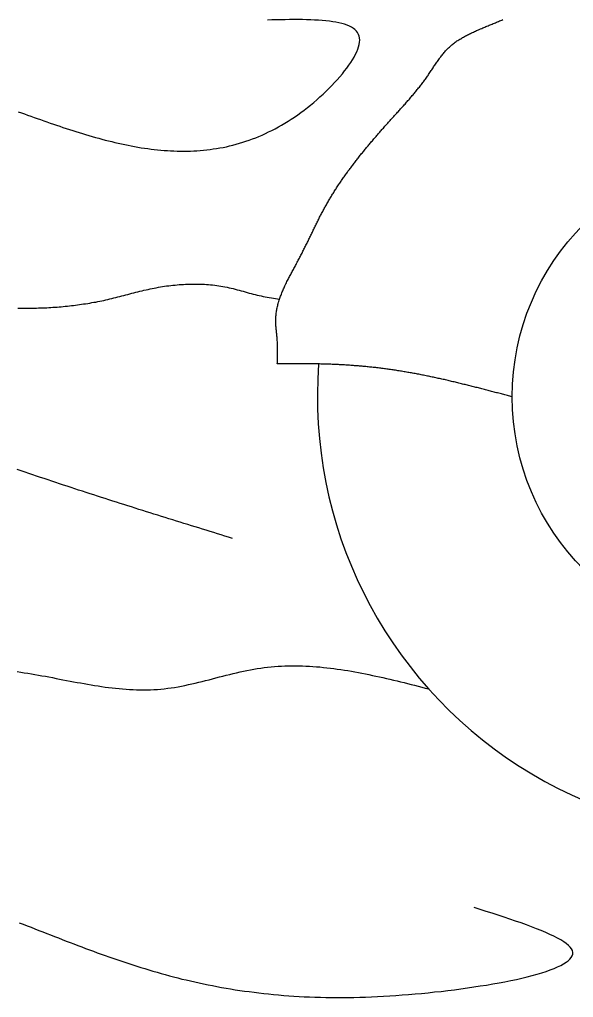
# Model space of a CAD drawing. Extents: x 443 to 1217, y -1921 to -677.
# Drawn here: x 658.76 to 664.3, y -888.01 to -878.24 of the extents above; entities that cross this region are included whole.
import ezdxf

# ---------------------------------------------------------------- set-up
doc = ezdxf.new("R2010")
doc.units = 0
doc.header["$MEASUREMENT"] = 0
for name, color, linetype in [('1', 7, 'CONTINUOUS'), ('3', 8, 'CONTINUOUS'), ('5', 7, 'CONTINUOUS')]:
    doc.layers.add(name, color=color, linetype=linetype)

msp = doc.modelspace()

# ---------------------------------------------------------------- linework, layer by layer
at = {"layer": '1', "color": 7}
for p, q in [((661.2806, -878.2394), (661.2359, -878.2405)), ((661.3252, -878.2383), (661.2806, -878.2394)), ((661.3699, -878.2372), (661.3252, -878.2383)), ((661.4146, -878.2372), (661.3699, -878.2372)), ((661.4582, -878.2361), (661.4146, -878.2372)), ((661.5018, -878.2361), (661.4582, -878.2361)), ((661.5443, -878.2361), (661.5018, -878.2361)), ((661.5868, -878.2361), (661.5443, -878.2361)), ((661.6282, -878.2372), (661.5868, -878.2361)), ((661.6696, -878.2383), (661.6282, -878.2372)), ((661.7089, -878.2405), (661.6696, -878.2383)), ((661.747, -878.2426), (661.7089, -878.2405)), ((661.7851, -878.2448), (661.747, -878.2426)), ((661.8211, -878.2481), (661.7851, -878.2448)), ((661.856, -878.2525), (661.8211, -878.2481)), ((661.8898, -878.2568), (661.856, -878.2525)), ((661.9214, -878.2623), (661.8898, -878.2568)), ((661.9519, -878.2677), (661.9214, -878.2623)), ((661.9813, -878.2753), (661.9519, -878.2677)), ((662.0075, -878.283), (661.9813, -878.2753)), ((662.0325, -878.2917), (662.0075, -878.283)), ((662.0565, -878.3015), (662.0325, -878.2917)), ((662.0772, -878.3124), (662.0565, -878.3015)), ((662.0957, -878.3244), (662.0772, -878.3124)), ((662.1121, -878.3364), (662.0957, -878.3244)), ((662.1263, -878.3505), (662.1121, -878.3364)), ((662.1382, -878.3658), (662.1263, -878.3505)), ((662.147, -878.3832), (662.1382, -878.3658)), ((662.1535, -878.4007), (662.147, -878.3832)), ((662.1481, -878.5075), (662.1546, -878.4835)), ((662.1579, -878.4192), (662.1535, -878.4007)), ((662.1546, -878.4835), (662.1579, -878.4617)), ((662.159, -878.4399), (662.1579, -878.4192)), ((662.1579, -878.4617), (662.159, -878.4399)), ((662.1045, -878.6099), (662.1186, -878.5827)), ((662.1186, -878.5827), (662.1306, -878.5565)), ((662.1306, -878.5565), (662.1404, -878.5314)), ((662.1404, -878.5314), (662.1481, -878.5075)), ((662.0522, -878.6927), (662.0707, -878.6644)), ((662.0707, -878.6644), (662.0881, -878.6372)), ((662.0881, -878.6372), (662.1045, -878.6099)), ((661.9606, -878.8083), (661.9857, -878.7788)), ((661.9857, -878.7788), (662.0086, -878.7494)), ((662.0086, -878.7494), (662.0314, -878.7211)), ((662.0314, -878.7211), (662.0522, -878.6927)), ((661.8811, -878.8954), (661.9083, -878.866)), ((661.9083, -878.866), (661.9355, -878.8377)), ((661.9355, -878.8377), (661.9606, -878.8083)), ((661.7623, -879.0088), (661.7928, -878.9815)), ((661.7928, -878.9815), (661.8222, -878.9532)), ((661.8222, -878.9532), (661.8516, -878.9249)), ((661.8516, -878.9249), (661.8811, -878.8954)), ((661.6674, -879.0894), (661.6991, -879.0633)), ((661.6991, -879.0633), (661.7307, -879.0371)), ((661.7307, -879.0371), (661.7623, -879.0088)), ((658.7445, -879.1559), (658.7761, -879.1668)), ((658.7761, -879.1668), (658.8077, -879.1788)), ((658.8077, -879.1788), (658.8393, -879.1897)), ((661.5399, -879.1875), (661.5715, -879.1635)), ((661.5715, -879.1635), (661.6042, -879.1396)), ((661.6042, -879.1396), (661.6358, -879.1156)), ((661.6358, -879.1156), (661.6674, -879.0894)), ((658.8393, -879.1897), (658.872, -879.2006)), ((658.872, -879.2006), (658.9036, -879.2126)), ((658.9036, -879.2126), (658.9353, -879.2235)), ((658.9353, -879.2235), (658.9679, -879.2355)), ((658.9679, -879.2355), (658.9996, -879.2464)), ((658.9996, -879.2464), (659.0322, -879.2573)), ((659.0322, -879.2573), (659.0639, -879.2693)), ((659.0639, -879.2693), (659.0965, -879.2802)), ((661.3786, -879.29), (661.4113, -879.2714)), ((661.4113, -879.2714), (661.4429, -879.2518)), ((661.4429, -879.2518), (661.4756, -879.2311)), ((661.4756, -879.2311), (661.5072, -879.2093)), ((661.5072, -879.2093), (661.5399, -879.1875)), ((659.0965, -879.2802), (659.1282, -879.2911)), ((659.1282, -879.2911), (659.1608, -879.302)), ((659.1608, -879.302), (659.1925, -879.3129)), ((659.1925, -879.3129), (659.2251, -879.3237)), ((659.2251, -879.3237), (659.2578, -879.3336)), ((659.2578, -879.3336), (659.2894, -879.3445)), ((659.2894, -879.3445), (659.3221, -879.3543)), ((659.3221, -879.3543), (659.3548, -879.3652)), ((659.3548, -879.3652), (659.3875, -879.375)), ((661.1847, -879.3891), (661.2173, -879.3739)), ((661.2173, -879.3739), (661.249, -879.3586)), ((661.249, -879.3586), (661.2816, -879.3434)), ((661.2816, -879.3434), (661.3143, -879.3259)), ((661.3143, -879.3259), (661.3459, -879.3085)), ((661.3459, -879.3085), (661.3786, -879.29)), ((659.3875, -879.375), (659.4191, -879.3848)), ((659.4191, -879.3848), (659.4518, -879.3935)), ((659.4518, -879.3935), (659.4845, -879.4033)), ((659.4845, -879.4033), (659.5172, -879.4131)), ((659.5172, -879.4131), (659.5499, -879.4218)), ((659.5499, -879.4218), (659.5826, -879.4306)), ((659.5826, -879.4306), (659.6153, -879.4393)), ((659.6153, -879.4393), (659.648, -879.4469)), ((659.648, -879.4469), (659.6796, -879.4556)), ((659.6796, -879.4556), (659.7123, -879.4632)), ((659.7123, -879.4632), (659.745, -879.4709)), ((659.745, -879.4709), (659.7777, -879.4785)), ((660.9242, -879.4818), (660.9569, -879.472)), ((660.9569, -879.472), (660.9896, -879.4622)), ((660.9896, -879.4622), (661.0223, -879.4513)), ((661.0223, -879.4513), (661.055, -879.4404)), ((661.055, -879.4404), (661.0866, -879.4284)), ((661.0866, -879.4284), (661.1193, -879.4164)), ((661.1193, -879.4164), (661.152, -879.4033)), ((661.152, -879.4033), (661.1847, -879.3891)), ((659.7777, -879.4785), (659.8104, -879.485)), ((659.8104, -879.485), (659.8431, -879.4916)), ((659.8431, -879.4916), (659.8758, -879.4981)), ((659.8758, -879.4981), (659.9085, -879.5047)), ((659.9085, -879.5047), (659.9423, -879.5101)), ((659.9423, -879.5101), (659.9749, -879.5156)), ((659.9749, -879.5156), (660.0076, -879.5199)), ((660.0076, -879.5199), (660.0403, -879.5254)), ((660.0403, -879.5254), (660.073, -879.5297)), ((660.073, -879.5297), (660.1057, -879.533)), ((660.1057, -879.533), (660.1384, -879.5374)), ((660.1384, -879.5374), (660.1711, -879.5406)), ((660.1711, -879.5406), (660.2038, -879.5428)), ((660.2038, -879.5428), (660.2365, -879.545)), ((660.2365, -879.545), (660.2692, -879.5472)), ((660.2692, -879.5472), (660.3019, -879.5483)), ((660.3019, -879.5483), (660.3346, -879.5493)), ((660.3346, -879.5493), (660.3684, -879.5504)), ((660.3684, -879.5504), (660.4011, -879.5504)), ((660.4011, -879.5504), (660.4338, -879.5504)), ((660.4338, -879.5504), (660.4665, -879.5493)), ((660.4665, -879.5493), (660.4992, -879.5483)), ((660.4992, -879.5483), (660.5318, -879.5461)), ((660.5318, -879.5461), (660.5645, -879.5439)), ((660.5645, -879.5439), (660.5972, -879.5406)), ((660.5972, -879.5406), (660.6299, -879.5374)), ((660.6299, -879.5374), (660.6626, -879.5341)), ((660.6626, -879.5341), (660.6953, -879.5286)), ((660.6953, -879.5286), (660.728, -879.5243)), ((660.728, -879.5243), (660.7607, -879.5188)), ((660.7607, -879.5188), (660.7934, -879.5123)), ((660.7934, -879.5123), (660.8261, -879.5057)), ((660.8261, -879.5057), (660.8588, -879.4981)), ((660.8588, -879.4981), (660.8915, -879.4905)), ((660.8915, -879.4905), (660.9242, -879.4818)), ((660.0022, -880.94), (660.0229, -880.9356)), ((660.0229, -880.9356), (660.0436, -880.9312)), ((660.0436, -880.9312), (660.0643, -880.9269)), ((660.0643, -880.9269), (660.0839, -880.9225)), ((660.0839, -880.9225), (660.1046, -880.9182)), ((660.1046, -880.9182), (660.1253, -880.9149)), ((660.1253, -880.9149), (660.146, -880.9105)), ((660.146, -880.9105), (660.1668, -880.9073)), ((660.1668, -880.9073), (660.1875, -880.904)), ((660.1875, -880.904), (660.2082, -880.9007)), ((660.2082, -880.9007), (660.2289, -880.8975)), ((660.2289, -880.8975), (660.2496, -880.8953)), ((660.2496, -880.8953), (660.2703, -880.8931)), ((660.2703, -880.8931), (660.2921, -880.8898)), ((660.2921, -880.8898), (660.3128, -880.8887)), ((660.3128, -880.8887), (660.3335, -880.8866)), ((660.3335, -880.8866), (660.3542, -880.8844)), ((660.3542, -880.8844), (660.3749, -880.8833)), ((660.3749, -880.8833), (660.3967, -880.8822)), ((660.3967, -880.8822), (660.4174, -880.8811)), ((660.4174, -880.8811), (660.4381, -880.88)), ((660.4381, -880.88), (660.4588, -880.8789)), ((660.4588, -880.8789), (660.4806, -880.8789)), ((660.4806, -880.8789), (660.5013, -880.8789)), ((660.5013, -880.8789), (660.522, -880.8789)), ((660.522, -880.8789), (660.5427, -880.8789)), ((660.5427, -880.8789), (660.5635, -880.88)), ((660.5635, -880.88), (660.5852, -880.88)), ((660.5852, -880.88), (660.606, -880.8811)), ((660.606, -880.8811), (660.6267, -880.8833)), ((660.6267, -880.8833), (660.6474, -880.8844)), ((660.6474, -880.8844), (660.6681, -880.8866)), ((660.6681, -880.8866), (660.6888, -880.8876)), ((660.6888, -880.8876), (660.7095, -880.8909)), ((660.7095, -880.8909), (660.7302, -880.8931)), ((660.7302, -880.8931), (660.7509, -880.8964)), ((660.7509, -880.8964), (660.7716, -880.8996)), ((660.7716, -880.8996), (660.7912, -880.9029)), ((660.7912, -880.9029), (660.8119, -880.9062)), ((660.8119, -880.9062), (660.8326, -880.9105)), ((660.8326, -880.9105), (660.8533, -880.9149)), ((660.8533, -880.9149), (660.873, -880.9193)), ((660.873, -880.9193), (660.8937, -880.9236)), ((660.8937, -880.9236), (660.9133, -880.9291)), ((660.9133, -880.9291), (660.934, -880.9345)), ((660.934, -880.9345), (660.9536, -880.94)), ((659.6208, -881.037), (659.6415, -881.0326)), ((659.6415, -881.0326), (659.6611, -881.0271)), ((659.6611, -881.0271), (659.6818, -881.0228)), ((659.6818, -881.0228), (659.7014, -881.0173)), ((659.7014, -881.0173), (659.721, -881.013)), ((659.721, -881.013), (659.7417, -881.0075)), ((659.7417, -881.0075), (659.7613, -881.0021)), ((659.7613, -881.0021), (659.781, -880.9977)), ((659.781, -880.9977), (659.8017, -880.9923)), ((659.8017, -880.9923), (659.8213, -880.9868)), ((659.8213, -880.9868), (659.8409, -880.9814)), ((659.8409, -880.9814), (659.8616, -880.9759)), ((659.8616, -880.9759), (659.8812, -880.9705)), ((659.8812, -880.9705), (659.9019, -880.965)), ((659.9019, -880.965), (659.9215, -880.9607)), ((659.9215, -880.9607), (659.9423, -880.9552)), ((659.9423, -880.9552), (659.9619, -880.9498)), ((659.9619, -880.9498), (659.9826, -880.9454)), ((659.9826, -880.9454), (660.0022, -880.94)), ((660.9536, -880.94), (660.9732, -880.9454)), ((660.9732, -880.9454), (660.9939, -880.9509)), ((660.9939, -880.9509), (661.0136, -880.9563)), ((661.0136, -880.9563), (661.0332, -880.9628)), ((661.0332, -880.9628), (661.0539, -880.9683)), ((661.0539, -880.9683), (661.0735, -880.9737)), ((661.0735, -880.9737), (661.0931, -880.9792)), ((661.0931, -880.9792), (661.1138, -880.9836)), ((661.1138, -880.9836), (661.1334, -880.989)), ((661.1334, -880.989), (661.1541, -880.9934)), ((661.1541, -880.9934), (661.1738, -880.9977)), ((661.1738, -880.9977), (661.1945, -881.0021)), ((661.1945, -881.0021), (661.2152, -881.0053)), ((661.2152, -881.0053), (661.2348, -881.0086)), ((661.2348, -881.0086), (661.2555, -881.0119)), ((661.2555, -881.0119), (661.2762, -881.0152)), ((661.2762, -881.0152), (661.2969, -881.0184)), ((661.2969, -881.0184), (661.3176, -881.0217)), ((661.3176, -881.0217), (661.3383, -881.025)), ((661.3383, -881.025), (661.3579, -881.0282)), ((658.7413, -881.1198), (658.762, -881.1198)), ((658.762, -881.1198), (658.7827, -881.1198)), ((658.7827, -881.1198), (658.8034, -881.1198)), ((658.8034, -881.1198), (658.8241, -881.1198)), ((658.8241, -881.1198), (658.8448, -881.1198)), ((658.8448, -881.1198), (658.8655, -881.1198)), ((658.8655, -881.1198), (658.8862, -881.1187)), ((658.8862, -881.1187), (658.9069, -881.1187)), ((658.9069, -881.1187), (658.9276, -881.1187)), ((658.9276, -881.1187), (658.9483, -881.1176)), ((658.9483, -881.1176), (658.969, -881.1165)), ((658.969, -881.1165), (658.9897, -881.1165)), ((658.9897, -881.1165), (659.0105, -881.1154)), ((659.0105, -881.1154), (659.0312, -881.1143)), ((659.0312, -881.1143), (659.0508, -881.1132)), ((659.0508, -881.1132), (659.0715, -881.1122)), ((659.0715, -881.1122), (659.0922, -881.11)), ((659.0922, -881.11), (659.1129, -881.1089)), ((659.1129, -881.1089), (659.1336, -881.1078)), ((659.1336, -881.1078), (659.1543, -881.1056)), ((659.1543, -881.1056), (659.175, -881.1045)), ((659.175, -881.1045), (659.1946, -881.1023)), ((659.1946, -881.1023), (659.2153, -881.1002)), ((659.2153, -881.1002), (659.236, -881.098)), ((659.236, -881.098), (659.2568, -881.0958)), ((659.2568, -881.0958), (659.2764, -881.0936)), ((659.2764, -881.0936), (659.2971, -881.0914)), ((659.2971, -881.0914), (659.3178, -881.0893)), ((659.3178, -881.0893), (659.3374, -881.086)), ((659.3374, -881.086), (659.3581, -881.0838)), ((659.3581, -881.0838), (659.3788, -881.0805)), ((659.3788, -881.0805), (659.3984, -881.0773)), ((659.3984, -881.0773), (659.4191, -881.0751)), ((659.4191, -881.0751), (659.4398, -881.0718)), ((659.4398, -881.0718), (659.4595, -881.0686)), ((659.4595, -881.0686), (659.4802, -881.0642)), ((659.4802, -881.0642), (659.4998, -881.0609)), ((659.4998, -881.0609), (659.5205, -881.0577)), ((659.5205, -881.0577), (659.5401, -881.0533)), ((659.5401, -881.0533), (659.5608, -881.0489)), ((659.5608, -881.0489), (659.5804, -881.0457)), ((659.5804, -881.0457), (659.6011, -881.0413)), ((659.6011, -881.0413), (659.6208, -881.037)), ((658.775, -882.7447), (658.7358, -882.7305)), ((658.8132, -882.7578), (658.775, -882.7447)), ((658.8524, -882.7709), (658.8132, -882.7578)), ((658.8906, -882.7839), (658.8524, -882.7709)), ((658.9287, -882.797), (658.8906, -882.7839)), ((658.9669, -882.8101), (658.9287, -882.797)), ((659.005, -882.8221), (658.9669, -882.8101)), ((659.0442, -882.8352), (659.005, -882.8221)), ((659.0824, -882.8482), (659.0442, -882.8352)), ((659.1205, -882.8613), (659.0824, -882.8482)), ((659.1587, -882.8733), (659.1205, -882.8613)), ((659.1968, -882.8864), (659.1587, -882.8733)), ((659.235, -882.8984), (659.1968, -882.8864)), ((659.2731, -882.9115), (659.235, -882.8984)), ((659.3112, -882.9234), (659.2731, -882.9115)), ((659.3483, -882.9365), (659.3112, -882.9234)), ((659.3864, -882.9485), (659.3483, -882.9365)), ((659.4246, -882.9605), (659.3864, -882.9485)), ((659.4627, -882.9736), (659.4246, -882.9605)), ((659.4998, -882.9856), (659.4627, -882.9736)), ((659.5379, -882.9975), (659.4998, -882.9856)), ((659.5761, -883.0095), (659.5379, -882.9975)), ((659.6142, -883.0226), (659.5761, -883.0095)), ((659.6513, -883.0346), (659.6142, -883.0226)), ((659.6894, -883.0466), (659.6513, -883.0346)), ((659.7265, -883.0586), (659.6894, -883.0466)), ((659.7646, -883.0706), (659.7265, -883.0586)), ((659.8017, -883.0826), (659.7646, -883.0706)), ((659.8398, -883.0945), (659.8017, -883.0826)), ((659.8769, -883.1054), (659.8398, -883.0945)), ((659.915, -883.1174), (659.8769, -883.1054)), ((659.9521, -883.1294), (659.915, -883.1174)), ((659.9902, -883.1414), (659.9521, -883.1294)), ((660.0273, -883.1534), (659.9902, -883.1414)), ((660.0654, -883.1654), (660.0273, -883.1534)), ((660.1025, -883.1763), (660.0654, -883.1654)), ((660.1395, -883.1883), (660.1025, -883.1763)), ((660.1777, -883.2003), (660.1395, -883.1883)), ((660.2147, -883.2112), (660.1777, -883.2003)), ((660.2518, -883.2231), (660.2147, -883.2112)), ((660.2899, -883.2351), (660.2518, -883.2231)), ((660.327, -883.246), (660.2899, -883.2351)), ((660.364, -883.258), (660.327, -883.246)), ((660.4011, -883.27), (660.364, -883.258)), ((660.4392, -883.2809), (660.4011, -883.27)), ((660.4763, -883.2929), (660.4392, -883.2809)), ((660.5133, -883.3038), (660.4763, -883.2929)), ((660.5504, -883.3158), (660.5133, -883.3038)), ((660.5885, -883.3267), (660.5504, -883.3158)), ((660.6256, -883.3387), (660.5885, -883.3267)), ((660.6626, -883.3507), (660.6256, -883.3387)), ((660.6997, -883.3616), (660.6626, -883.3507)), ((660.7367, -883.3735), (660.6997, -883.3616)), ((660.7749, -883.3844), (660.7367, -883.3735)), ((660.8119, -883.3964), (660.7749, -883.3844)), ((660.849, -883.4073), (660.8119, -883.3964)), ((660.886, -883.4193), (660.849, -883.4073)), ((660.9634, -884.7543), (660.9972, -884.7467)), ((660.9972, -884.7467), (661.0321, -884.7391)), ((661.0321, -884.7391), (661.0659, -884.7326)), ((661.0659, -884.7326), (661.1007, -884.726)), ((661.1007, -884.726), (661.1356, -884.7206)), ((661.1356, -884.7206), (661.1705, -884.7151)), ((661.1705, -884.7151), (661.2043, -884.7108)), ((661.2043, -884.7108), (661.2391, -884.7064)), ((661.2391, -884.7064), (661.274, -884.7031)), ((661.274, -884.7031), (661.3089, -884.6999)), ((661.3089, -884.6999), (661.3427, -884.6977)), ((661.3427, -884.6977), (661.3776, -884.6955)), ((661.3776, -884.6955), (661.4124, -884.6933)), ((661.4124, -884.6933), (661.4473, -884.6933)), ((661.4473, -884.6933), (661.4822, -884.6922)), ((661.4822, -884.6922), (661.517, -884.6922)), ((661.517, -884.6922), (661.5519, -884.6933)), ((661.5519, -884.6933), (661.5868, -884.6933)), ((661.5868, -884.6933), (661.6217, -884.6955)), ((661.6217, -884.6955), (661.6565, -884.6966)), ((661.6565, -884.6966), (661.6914, -884.6988)), ((661.6914, -884.6988), (661.7263, -884.702)), ((661.7263, -884.702), (661.7612, -884.7042)), ((661.7612, -884.7042), (661.796, -884.7086)), ((661.796, -884.7086), (661.8309, -884.7118)), ((661.8309, -884.7118), (661.8658, -884.7162)), ((661.8658, -884.7162), (661.9007, -884.7206)), ((661.9007, -884.7206), (661.9355, -884.7249)), ((661.9355, -884.7249), (661.9704, -884.7304)), ((661.9704, -884.7304), (662.0064, -884.7358)), ((662.0064, -884.7358), (662.0413, -884.7413)), ((662.0413, -884.7413), (662.0761, -884.7467)), ((662.0761, -884.7467), (662.111, -884.7533)), ((658.7358, -884.7511), (658.7707, -884.7565)), ((658.7707, -884.7565), (658.8056, -884.762)), ((658.8056, -884.762), (658.8415, -884.7674)), ((658.8415, -884.7674), (658.8764, -884.7729)), ((658.8764, -884.7729), (658.9113, -884.7794)), ((658.9113, -884.7794), (658.9462, -884.7849)), ((658.9462, -884.7849), (658.9821, -884.7914)), ((658.9821, -884.7914), (659.017, -884.7979)), ((659.017, -884.7979), (659.0519, -884.8045)), ((659.0519, -884.8045), (659.0878, -884.811)), ((659.0878, -884.811), (659.1227, -884.8186)), ((659.1227, -884.8186), (659.1576, -884.8252)), ((659.1576, -884.8252), (659.1925, -884.8317)), ((659.1925, -884.8317), (659.2284, -884.8383)), ((659.2284, -884.8383), (659.2633, -884.8448)), ((659.2633, -884.8448), (659.2982, -884.8513)), ((660.5842, -884.8492), (660.619, -884.8404)), ((660.619, -884.8404), (660.6528, -884.8317)), ((660.6528, -884.8317), (660.6877, -884.823)), ((660.6877, -884.823), (660.7215, -884.8132)), ((660.7215, -884.8132), (660.7564, -884.8045)), ((660.7564, -884.8045), (660.7912, -884.7958)), ((660.7912, -884.7958), (660.825, -884.787)), ((660.825, -884.787), (660.8599, -884.7783)), ((660.8599, -884.7783), (660.8937, -884.7707)), ((660.8937, -884.7707), (660.9285, -884.762)), ((660.9285, -884.762), (660.9634, -884.7543)), ((662.111, -884.7533), (662.1459, -884.7598)), ((662.1459, -884.7598), (662.1808, -884.7663)), ((662.1808, -884.7663), (662.2167, -884.7729)), ((662.2167, -884.7729), (662.2516, -884.7805)), ((662.2516, -884.7805), (662.2865, -884.7881)), ((662.2865, -884.7881), (662.3213, -884.7958)), ((662.3213, -884.7958), (662.3562, -884.8034)), ((662.3562, -884.8034), (662.3922, -884.811)), ((662.3922, -884.811), (662.4271, -884.8186)), ((662.4271, -884.8186), (662.4619, -884.8274)), ((662.4619, -884.8274), (662.4968, -884.8361)), ((662.4968, -884.8361), (662.5328, -884.8437)), ((662.5328, -884.8437), (662.5676, -884.8524)), ((659.2982, -884.8513), (659.333, -884.8579)), ((659.333, -884.8579), (659.3679, -884.8644)), ((659.3679, -884.8644), (659.4039, -884.871)), ((659.4039, -884.871), (659.4388, -884.8775)), ((659.4388, -884.8775), (659.4736, -884.8829)), ((659.4736, -884.8829), (659.5085, -884.8884)), ((659.5085, -884.8884), (659.5434, -884.8938)), ((659.5434, -884.8938), (659.5783, -884.8993)), ((659.5783, -884.8993), (659.6131, -884.9047)), ((659.6131, -884.9047), (659.6491, -884.9091)), ((659.6491, -884.9091), (659.684, -884.9135)), ((659.684, -884.9135), (659.7188, -884.9178)), ((659.7188, -884.9178), (659.7537, -884.9211)), ((659.7537, -884.9211), (659.7886, -884.9244)), ((659.7886, -884.9244), (659.8235, -884.9265)), ((659.8235, -884.9265), (659.8583, -884.9287)), ((659.8583, -884.9287), (659.8932, -884.9309)), ((659.8932, -884.9309), (659.9281, -884.932)), ((659.9281, -884.932), (659.9619, -884.9331)), ((659.9619, -884.9331), (659.9967, -884.9331)), ((659.9967, -884.9331), (660.0316, -884.9331)), ((660.0316, -884.9331), (660.0665, -884.932)), ((660.0665, -884.932), (660.1014, -884.9309)), ((660.1014, -884.9309), (660.1362, -884.9287)), ((660.1362, -884.9287), (660.17, -884.9254)), ((660.17, -884.9254), (660.2049, -884.9222)), ((660.2049, -884.9222), (660.2398, -884.9178)), ((660.2398, -884.9178), (660.2746, -884.9135)), ((660.2746, -884.9135), (660.3084, -884.908)), ((660.3084, -884.908), (660.3433, -884.9015)), ((660.3433, -884.9015), (660.3782, -884.8949)), ((660.3782, -884.8949), (660.412, -884.8884)), ((660.412, -884.8884), (660.4468, -884.8808)), ((660.4468, -884.8808), (660.4806, -884.8731)), ((660.4806, -884.8731), (660.5155, -884.8655)), ((660.5155, -884.8655), (660.5504, -884.8568)), ((660.5504, -884.8568), (660.5842, -884.8492)), ((662.5676, -884.8524), (662.6025, -884.8612)), ((662.6025, -884.8612), (662.6385, -884.8699)), ((662.6385, -884.8699), (662.6734, -884.8786)), ((662.6734, -884.8786), (662.7082, -884.8873)), ((662.7082, -884.8873), (662.7431, -884.8971)), ((662.7431, -884.8971), (662.7791, -884.9058)), ((662.7791, -884.9058), (662.8139, -884.9146)), ((662.8139, -884.9146), (662.8488, -884.9233)), ((663.3643, -887.1269), (663.3033, -887.1073)), ((663.4253, -887.1465), (663.3643, -887.1269)), ((663.4853, -887.165), (663.4253, -887.1465)), ((663.5452, -887.1847), (663.4853, -887.165)), ((663.6041, -887.2043), (663.5452, -887.1847)), ((658.7543, -887.2599), (658.7947, -887.2751)), ((658.7947, -887.2751), (658.8339, -887.2904)), ((663.6618, -887.2239), (663.6041, -887.2043)), ((663.7185, -887.2435), (663.6618, -887.2239)), ((663.773, -887.262), (663.7185, -887.2435)), ((663.8264, -887.2817), (663.773, -887.262)), ((663.8787, -887.3002), (663.8264, -887.2817)), ((658.8339, -887.2904), (658.8731, -887.3056)), ((658.8731, -887.3056), (658.9124, -887.3209)), ((658.9124, -887.3209), (658.9516, -887.3361)), ((658.9516, -887.3361), (658.9908, -887.3514)), ((658.9908, -887.3514), (659.0301, -887.3667)), ((659.0301, -887.3667), (659.0693, -887.3819)), ((659.0693, -887.3819), (659.1074, -887.3972)), ((663.9277, -887.3198), (663.8787, -887.3002)), ((663.9746, -887.3383), (663.9277, -887.3198)), ((664.0204, -887.3579), (663.9746, -887.3383)), ((664.0618, -887.3765), (664.0204, -887.3579)), ((664.101, -887.395), (664.0618, -887.3765)), ((659.1074, -887.3972), (659.1467, -887.4124)), ((659.1467, -887.4124), (659.1859, -887.4277)), ((659.1859, -887.4277), (659.2241, -887.4429)), ((659.2241, -887.4429), (659.2633, -887.4571)), ((659.2633, -887.4571), (659.3014, -887.4724)), ((659.3014, -887.4724), (659.3407, -887.4865)), ((664.137, -887.4135), (664.101, -887.395)), ((664.1697, -887.432), (664.137, -887.4135)), ((664.1991, -887.4506), (664.1697, -887.432)), ((664.2253, -887.468), (664.1991, -887.4506)), ((664.2471, -887.4865), (664.2253, -887.468)), ((659.3407, -887.4865), (659.3799, -887.5018)), ((659.3799, -887.5018), (659.418, -887.516)), ((659.418, -887.516), (659.4573, -887.5301)), ((659.4573, -887.5301), (659.4965, -887.5454)), ((659.4965, -887.5454), (659.5347, -887.5596)), ((659.5347, -887.5596), (659.5739, -887.5737)), ((659.5739, -887.5737), (659.6131, -887.5868)), ((664.2645, -887.504), (664.2471, -887.4865)), ((664.2776, -887.5214), (664.2645, -887.504)), ((664.2863, -887.5389), (664.2776, -887.5214)), ((664.2841, -887.5901), (664.2896, -887.5737)), ((664.2907, -887.5563), (664.2863, -887.5389)), ((664.2896, -887.5737), (664.2907, -887.5563)), ((659.6131, -887.5868), (659.6524, -887.601)), ((659.6524, -887.601), (659.6916, -887.6151)), ((659.6916, -887.6151), (659.7308, -887.6282)), ((659.7308, -887.6282), (659.7711, -887.6413)), ((659.7711, -887.6413), (659.8104, -887.6555)), ((659.8104, -887.6555), (659.8496, -887.6685)), ((659.8496, -887.6685), (659.8899, -887.6816)), ((664.1697, -887.686), (664.198, -887.6707)), ((664.198, -887.6707), (664.2231, -887.6555)), ((664.2231, -887.6555), (664.2438, -887.6391)), ((664.2438, -887.6391), (664.2612, -887.6228)), ((664.2612, -887.6228), (664.2754, -887.6064)), ((664.2754, -887.6064), (664.2841, -887.5901)), ((659.8899, -887.6816), (659.9303, -887.6936)), ((659.9303, -887.6936), (659.9706, -887.7067)), ((659.9706, -887.7067), (660.0109, -887.7187)), ((660.0109, -887.7187), (660.0512, -887.7307)), ((660.0512, -887.7307), (660.0916, -887.7437)), ((660.0916, -887.7437), (660.133, -887.7546)), ((660.133, -887.7546), (660.1733, -887.7666)), ((660.1733, -887.7666), (660.2147, -887.7786)), ((663.8852, -887.7873), (663.9343, -887.7732)), ((663.9343, -887.7732), (663.9801, -887.7601)), ((663.9801, -887.7601), (664.0236, -887.7459)), ((664.0236, -887.7459), (664.0651, -887.7317)), ((664.0651, -887.7317), (664.1032, -887.7165)), ((664.1032, -887.7165), (664.1381, -887.7012)), ((664.1381, -887.7012), (664.1697, -887.686)), ((660.2147, -887.7786), (660.2561, -887.7895)), ((660.2561, -887.7895), (660.2986, -887.8004)), ((660.2986, -887.8004), (660.34, -887.8113)), ((660.34, -887.8113), (660.3825, -887.8222)), ((660.3825, -887.8222), (660.425, -887.832)), ((660.425, -887.832), (660.4686, -887.8418)), ((660.4686, -887.8418), (660.5111, -887.8516)), ((660.5111, -887.8516), (660.5547, -887.8614)), ((660.5547, -887.8614), (660.5983, -887.8712)), ((660.5983, -887.8712), (660.643, -887.88)), ((663.4286, -887.8821), (663.4918, -887.8712)), ((663.4918, -887.8712), (663.5528, -887.8603)), ((663.5528, -887.8603), (663.6117, -887.8495)), ((663.6117, -887.8495), (663.6705, -887.8375)), ((663.6705, -887.8375), (663.7272, -887.8255)), ((663.7272, -887.8255), (663.7817, -887.8124)), ((663.7817, -887.8124), (663.8351, -887.8004)), ((663.8351, -887.8004), (663.8852, -887.7873)), ((660.643, -887.88), (660.6866, -887.8887)), ((660.6866, -887.8887), (660.7324, -887.8974)), ((660.7324, -887.8974), (660.7771, -887.9061)), ((660.7771, -887.9061), (660.8228, -887.9138)), ((660.8228, -887.9138), (660.8686, -887.9214)), ((660.8686, -887.9214), (660.9144, -887.929)), ((660.9144, -887.929), (660.9612, -887.9355)), ((660.9612, -887.9355), (661.0081, -887.9432)), ((661.0081, -887.9432), (661.055, -887.9486)), ((661.055, -887.9486), (661.1029, -887.9552)), ((661.1029, -887.9552), (661.1509, -887.9606)), ((661.1509, -887.9606), (661.1999, -887.9672)), ((661.1999, -887.9672), (661.249, -887.9715)), ((661.249, -887.9715), (661.298, -887.977)), ((662.6483, -887.977), (662.7126, -887.9715)), ((662.7126, -887.9715), (662.7769, -887.9661)), ((662.7769, -887.9661), (662.8423, -887.9595)), ((662.8423, -887.9595), (662.9077, -887.9519)), ((662.9077, -887.9519), (662.9741, -887.9454)), ((662.9741, -887.9454), (663.0395, -887.9377)), ((663.0395, -887.9377), (663.106, -887.929)), ((663.106, -887.929), (663.1714, -887.9203)), ((663.1714, -887.9203), (663.2368, -887.9116)), ((663.2368, -887.9116), (663.3022, -887.9018)), ((663.3022, -887.9018), (663.3654, -887.892)), ((663.3654, -887.892), (663.4286, -887.8821)), ((661.298, -887.977), (661.3481, -887.9813)), ((661.3481, -887.9813), (661.3993, -887.9857)), ((661.3993, -887.9857), (661.4495, -887.9889)), ((661.4495, -887.9889), (661.5007, -887.9922)), ((661.5007, -887.9922), (661.553, -887.9955)), ((661.553, -887.9955), (661.6053, -887.9988)), ((661.6053, -887.9988), (661.6587, -888.0009)), ((661.6587, -888.0009), (661.7121, -888.002)), ((661.7121, -888.002), (661.7666, -888.0042)), ((661.7666, -888.0042), (661.8211, -888.0053)), ((661.8211, -888.0053), (661.8756, -888.0064)), ((661.8756, -888.0064), (661.9312, -888.0064)), ((661.9312, -888.0064), (661.9879, -888.0064)), ((661.9879, -888.0064), (662.0445, -888.0053)), ((662.0445, -888.0053), (662.1023, -888.0053)), ((662.1023, -888.0053), (662.16, -888.0031)), ((662.16, -888.0031), (662.2189, -888.002)), ((662.2189, -888.002), (662.2788, -887.9998)), ((662.2788, -887.9998), (662.3388, -887.9966)), ((662.3388, -887.9966), (662.3987, -887.9944)), ((662.3987, -887.9944), (662.4608, -887.99)), ((662.4608, -887.99), (662.5219, -887.9868)), ((662.5219, -887.9868), (662.5851, -887.9813)), ((662.5851, -887.9813), (662.6483, -887.977))]:
    msp.add_line(p, q, dxfattribs=at)
at = {"layer": '3', "color": 3}
for p, q in [((663.4319, -878.3015), (663.4428, -878.2971)), ((663.4428, -878.2971), (663.4537, -878.2928)), ((663.4537, -878.2928), (663.4635, -878.2884)), ((663.4635, -878.2884), (663.4744, -878.2851)), ((663.4744, -878.2851), (663.4853, -878.2808)), ((663.4853, -878.2808), (663.4951, -878.2764)), ((663.4951, -878.2764), (663.506, -878.2721)), ((663.506, -878.2721), (663.5169, -878.2677)), ((663.5169, -878.2677), (663.5267, -878.2623)), ((663.5267, -878.2623), (663.5376, -878.2579)), ((663.5376, -878.2579), (663.5485, -878.2535)), ((663.5485, -878.2535), (663.5583, -878.2492)), ((663.5583, -878.2492), (663.5692, -878.2448)), ((663.5692, -878.2448), (663.579, -878.2405)), ((663.579, -878.2405), (663.5899, -878.235)), ((663.2172, -878.3996), (663.227, -878.3941)), ((663.227, -878.3941), (663.2368, -878.3887)), ((663.2368, -878.3887), (663.2466, -878.3843)), ((663.2466, -878.3843), (663.2564, -878.3789)), ((663.2564, -878.3789), (663.2662, -878.3745)), ((663.2662, -878.3745), (663.276, -878.3691)), ((663.276, -878.3691), (663.2869, -878.3647)), ((663.2869, -878.3647), (663.2967, -878.3603)), ((663.2967, -878.3603), (663.3065, -878.3549)), ((663.3065, -878.3549), (663.3174, -878.3505)), ((663.3174, -878.3505), (663.3272, -878.3462)), ((663.3272, -878.3462), (663.3381, -878.3418)), ((663.3381, -878.3418), (663.348, -878.3375)), ((663.348, -878.3375), (663.3589, -878.332)), ((663.3589, -878.332), (663.3687, -878.3276)), ((663.3687, -878.3276), (663.3796, -878.3233)), ((663.3796, -878.3233), (663.3905, -878.3189)), ((663.3905, -878.3189), (663.4003, -878.3146)), ((663.4003, -878.3146), (663.4112, -878.3102)), ((663.4112, -878.3102), (663.4221, -878.3059)), ((663.4221, -878.3059), (663.4319, -878.3015)), ((663.0722, -878.4966), (663.0809, -878.4889)), ((663.0809, -878.4889), (663.0897, -878.4824)), ((663.0897, -878.4824), (663.0973, -878.4759)), ((663.0973, -878.4759), (663.106, -878.4693)), ((663.106, -878.4693), (663.1147, -878.4628)), ((663.1147, -878.4628), (663.1235, -878.4562)), ((663.1235, -878.4562), (663.1322, -878.4497)), ((663.1322, -878.4497), (663.142, -878.4443)), ((663.142, -878.4443), (663.1507, -878.4377)), ((663.1507, -878.4377), (663.1605, -878.4323)), ((663.1605, -878.4323), (663.1692, -878.4268)), ((663.1692, -878.4268), (663.179, -878.4214)), ((663.179, -878.4214), (663.1878, -878.4159)), ((663.1878, -878.4159), (663.1976, -878.4105)), ((663.1976, -878.4105), (663.2074, -878.405)), ((663.2074, -878.405), (663.2172, -878.3996)), ((662.9763, -878.599), (662.9829, -878.5903)), ((662.9829, -878.5903), (662.9894, -878.5816)), ((662.9894, -878.5816), (662.997, -878.5739)), ((662.997, -878.5739), (663.0036, -878.5652)), ((663.0036, -878.5652), (663.0112, -878.5565)), ((663.0112, -878.5565), (663.0177, -878.5489)), ((663.0177, -878.5489), (663.0254, -878.5413)), ((663.0254, -878.5413), (663.033, -878.5325)), ((663.033, -878.5325), (663.0406, -878.5249)), ((663.0406, -878.5249), (663.0483, -878.5173)), ((663.0483, -878.5173), (663.0559, -878.5107)), ((663.0559, -878.5107), (663.0646, -878.5031)), ((663.0646, -878.5031), (663.0722, -878.4966)), ((662.9109, -878.6906), (662.9175, -878.6808)), ((662.9175, -878.6808), (662.924, -878.672)), ((662.924, -878.672), (662.9306, -878.6622)), ((662.9306, -878.6622), (662.9371, -878.6535)), ((662.9371, -878.6535), (662.9425, -878.6437)), ((662.9425, -878.6437), (662.9491, -878.635)), ((662.9491, -878.635), (662.9556, -878.6263)), ((662.9556, -878.6263), (662.9622, -878.6165)), ((662.9622, -878.6165), (662.9698, -878.6077)), ((662.9698, -878.6077), (662.9763, -878.599)), ((662.8423, -878.793), (662.8488, -878.7843)), ((662.8488, -878.7843), (662.8554, -878.7745)), ((662.8554, -878.7745), (662.8608, -878.7647)), ((662.8608, -878.7647), (662.8673, -878.7559)), ((662.8673, -878.7559), (662.8739, -878.7461)), ((662.8739, -878.7461), (662.8804, -878.7374)), ((662.8804, -878.7374), (662.8859, -878.7276)), ((662.8859, -878.7276), (662.8924, -878.7178)), ((662.8924, -878.7178), (662.8989, -878.7091)), ((662.8989, -878.7091), (662.9055, -878.6993)), ((662.9055, -878.6993), (662.9109, -878.6906)), ((662.7693, -878.8922), (662.7758, -878.8835)), ((662.7758, -878.8835), (662.7834, -878.8747)), ((662.7834, -878.8747), (662.79, -878.866)), ((662.79, -878.866), (662.7965, -878.8573)), ((662.7965, -878.8573), (662.803, -878.8475)), ((662.803, -878.8475), (662.8096, -878.8388)), ((662.8096, -878.8388), (662.8161, -878.8301)), ((662.8161, -878.8301), (662.8227, -878.8202)), ((662.8227, -878.8202), (662.8292, -878.8115)), ((662.8292, -878.8115), (662.8357, -878.8028)), ((662.8357, -878.8028), (662.8423, -878.793)), ((662.693, -878.987), (662.6995, -878.9783)), ((662.6995, -878.9783), (662.7071, -878.9706)), ((662.7071, -878.9706), (662.7137, -878.9619)), ((662.7137, -878.9619), (662.7213, -878.9532)), ((662.7213, -878.9532), (662.7278, -878.9445)), ((662.7278, -878.9445), (662.7344, -878.9358)), ((662.7344, -878.9358), (662.742, -878.9271)), ((662.742, -878.9271), (662.7486, -878.9183)), ((662.7486, -878.9183), (662.7562, -878.9096)), ((662.7562, -878.9096), (662.7627, -878.9009)), ((662.7627, -878.9009), (662.7693, -878.8922)), ((662.6047, -879.0873), (662.6123, -879.0796)), ((662.6123, -879.0796), (662.62, -879.0709)), ((662.62, -879.0709), (662.6276, -879.0622)), ((662.6276, -879.0622), (662.6341, -879.0546)), ((662.6341, -879.0546), (662.6417, -879.0458)), ((662.6417, -879.0458), (662.6494, -879.0382)), ((662.6494, -879.0382), (662.6559, -879.0295)), ((662.6559, -879.0295), (662.6635, -879.0208)), ((662.6635, -879.0208), (662.6712, -879.0121)), ((662.6712, -879.0121), (662.6777, -879.0044)), ((662.6777, -879.0044), (662.6853, -878.9957)), ((662.6853, -878.9957), (662.693, -878.987)), ((662.5153, -879.1864), (662.523, -879.1777)), ((662.523, -879.1777), (662.5306, -879.1701)), ((662.5306, -879.1701), (662.5382, -879.1614)), ((662.5382, -879.1614), (662.5458, -879.1537)), ((662.5458, -879.1537), (662.5535, -879.145)), ((662.5535, -879.145), (662.56, -879.1374)), ((662.56, -879.1374), (662.5676, -879.1287)), ((662.5676, -879.1287), (662.5753, -879.121)), ((662.5753, -879.121), (662.5829, -879.1123)), ((662.5829, -879.1123), (662.5905, -879.1036)), ((662.5905, -879.1036), (662.5971, -879.096)), ((662.5971, -879.096), (662.6047, -879.0873)), ((662.4336, -879.2769), (662.4412, -879.2693)), ((662.4412, -879.2693), (662.4488, -879.2605)), ((662.4488, -879.2605), (662.4554, -879.2529)), ((662.4554, -879.2529), (662.463, -879.2442)), ((662.463, -879.2442), (662.4706, -879.2355)), ((662.4706, -879.2355), (662.4783, -879.2278)), ((662.4783, -879.2278), (662.4859, -879.2191)), ((662.4859, -879.2191), (662.4935, -879.2115)), ((662.4935, -879.2115), (662.5012, -879.2028)), ((662.5012, -879.2028), (662.5077, -879.1951)), ((662.5077, -879.1951), (662.5153, -879.1864)), ((662.3442, -879.3782), (662.3519, -879.3695)), ((662.3519, -879.3695), (662.3595, -879.3608)), ((662.3595, -879.3608), (662.3671, -879.3521)), ((662.3671, -879.3521), (662.3737, -879.3445)), ((662.3737, -879.3445), (662.3813, -879.3357)), ((662.3813, -879.3357), (662.3889, -879.327)), ((662.3889, -879.327), (662.3965, -879.3194)), ((662.3965, -879.3194), (662.4042, -879.3107)), ((662.4042, -879.3107), (662.4107, -879.302)), ((662.4107, -879.302), (662.4183, -879.2943)), ((662.4183, -879.2943), (662.426, -879.2856)), ((662.426, -879.2856), (662.4336, -879.2769)), ((662.257, -879.4796), (662.2647, -879.4709)), ((662.2647, -879.4709), (662.2712, -879.4632)), ((662.2712, -879.4632), (662.2788, -879.4545)), ((662.2788, -879.4545), (662.2865, -879.4458)), ((662.2865, -879.4458), (662.293, -879.4371)), ((662.293, -879.4371), (662.3006, -879.4284)), ((662.3006, -879.4284), (662.3083, -879.4207)), ((662.3083, -879.4207), (662.3159, -879.412)), ((662.3159, -879.412), (662.3224, -879.4033)), ((662.3224, -879.4033), (662.3301, -879.3946)), ((662.3301, -879.3946), (662.3377, -879.3859)), ((662.3377, -879.3859), (662.3442, -879.3782)), ((662.1786, -879.5744), (662.1862, -879.5657)), ((662.1862, -879.5657), (662.1927, -879.5581)), ((662.1927, -879.5581), (662.2004, -879.5493)), ((662.2004, -879.5493), (662.2069, -879.5406)), ((662.2069, -879.5406), (662.2145, -879.5319)), ((662.2145, -879.5319), (662.2211, -879.5232)), ((662.2211, -879.5232), (662.2287, -879.5145)), ((662.2287, -879.5145), (662.2352, -879.5057)), ((662.2352, -879.5057), (662.2429, -879.497)), ((662.2429, -879.497), (662.2505, -879.4883)), ((662.2505, -879.4883), (662.257, -879.4796)), ((662.1034, -879.6714), (662.1099, -879.6627)), ((662.1099, -879.6627), (662.1165, -879.654)), ((662.1165, -879.654), (662.123, -879.6452)), ((662.123, -879.6452), (662.1306, -879.6365)), ((662.1306, -879.6365), (662.1372, -879.6278)), ((662.1372, -879.6278), (662.1437, -879.6191)), ((662.1437, -879.6191), (662.1513, -879.6104)), ((662.1513, -879.6104), (662.1579, -879.6006)), ((662.1579, -879.6006), (662.1655, -879.5918)), ((662.1655, -879.5918), (662.172, -879.5831)), ((662.172, -879.5831), (662.1786, -879.5744)), ((662.0293, -879.7695), (662.0358, -879.7608)), ((662.0358, -879.7608), (662.0423, -879.752)), ((662.0423, -879.752), (662.0489, -879.7422)), ((662.0489, -879.7422), (662.0565, -879.7335)), ((662.0565, -879.7335), (662.0631, -879.7248)), ((662.0631, -879.7248), (662.0696, -879.7161)), ((662.0696, -879.7161), (662.0761, -879.7074)), ((662.0761, -879.7074), (662.0827, -879.6976)), ((662.0827, -879.6976), (662.0892, -879.6888)), ((662.0892, -879.6888), (662.0957, -879.6801)), ((662.0957, -879.6801), (662.1034, -879.6714)), ((661.9595, -879.8698), (661.9661, -879.861)), ((661.9661, -879.861), (661.9726, -879.8512)), ((661.9726, -879.8512), (661.978, -879.8425)), ((661.978, -879.8425), (661.9846, -879.8327)), ((661.9846, -879.8327), (661.9911, -879.824)), ((661.9911, -879.824), (661.9977, -879.8153)), ((661.9977, -879.8153), (662.0042, -879.8055)), ((662.0042, -879.8055), (662.0107, -879.7967)), ((662.0107, -879.7967), (662.0162, -879.788)), ((662.0162, -879.788), (662.0227, -879.7782)), ((662.0227, -879.7782), (662.0293, -879.7695)), ((661.8996, -879.9624), (661.905, -879.9526)), ((661.905, -879.9526), (661.9116, -879.9439)), ((661.9116, -879.9439), (661.917, -879.9341)), ((661.917, -879.9341), (661.9236, -879.9253)), ((661.9236, -879.9253), (661.929, -879.9155)), ((661.929, -879.9155), (661.9355, -879.9068)), ((661.9355, -879.9068), (661.941, -879.897)), ((661.941, -879.897), (661.9475, -879.8883)), ((661.9475, -879.8883), (661.953, -879.8785)), ((661.953, -879.8785), (661.9595, -879.8698)), ((661.8375, -880.0659), (661.8429, -880.0572)), ((661.8429, -880.0572), (661.8484, -880.0474)), ((661.8484, -880.0474), (661.8538, -880.0376)), ((661.8538, -880.0376), (661.8593, -880.0278)), ((661.8593, -880.0278), (661.8647, -880.0191)), ((661.8647, -880.0191), (661.8702, -880.0092)), ((661.8702, -880.0092), (661.8767, -879.9994)), ((661.8767, -879.9994), (661.8821, -879.9907)), ((661.8821, -879.9907), (661.8876, -879.9809)), ((661.8876, -879.9809), (661.893, -879.9722)), ((661.893, -879.9722), (661.8996, -879.9624)), ((661.7841, -880.1629), (661.7895, -880.1531)), ((661.7895, -880.1531), (661.795, -880.1433)), ((661.795, -880.1433), (661.7993, -880.1335)), ((661.7993, -880.1335), (661.8048, -880.1237)), ((661.8048, -880.1237), (661.8102, -880.1139)), ((661.8102, -880.1139), (661.8157, -880.1052)), ((661.8157, -880.1052), (661.8211, -880.0953)), ((661.8211, -880.0953), (661.8266, -880.0855)), ((661.8266, -880.0855), (661.832, -880.0757)), ((661.832, -880.0757), (661.8375, -880.0659)), ((661.7339, -880.261), (661.7394, -880.2512)), ((661.7394, -880.2512), (661.7437, -880.2403)), ((661.7437, -880.2403), (661.7492, -880.2305)), ((661.7492, -880.2305), (661.7535, -880.2207)), ((661.7535, -880.2207), (661.759, -880.2109)), ((661.759, -880.2109), (661.7644, -880.2011)), ((661.7644, -880.2011), (661.7688, -880.1923)), ((661.7688, -880.1923), (661.7742, -880.1825)), ((661.7742, -880.1825), (661.7786, -880.1727)), ((661.7786, -880.1727), (661.7841, -880.1629)), ((661.686, -880.3591), (661.6903, -880.3493)), ((661.6903, -880.3493), (661.6947, -880.3395)), ((661.6947, -880.3395), (661.7001, -880.3297)), ((661.7001, -880.3297), (661.7045, -880.3198)), ((661.7045, -880.3198), (661.7099, -880.31)), ((661.7099, -880.31), (661.7143, -880.3002)), ((661.7143, -880.3002), (661.7198, -880.2904)), ((661.7198, -880.2904), (661.7241, -880.2806)), ((661.7241, -880.2806), (661.7296, -880.2708)), ((661.7296, -880.2708), (661.7339, -880.261)), ((661.6424, -880.4495), (661.6467, -880.4397)), ((661.6467, -880.4397), (661.6511, -880.4299)), ((661.6511, -880.4299), (661.6565, -880.419)), ((661.6565, -880.419), (661.6609, -880.4092)), ((661.6609, -880.4092), (661.6664, -880.3994)), ((661.6664, -880.3994), (661.6707, -880.3896)), ((661.6707, -880.3896), (661.6762, -880.3798)), ((661.6762, -880.3798), (661.6805, -880.37)), ((661.6805, -880.37), (661.686, -880.3591)), ((661.5922, -880.5498), (661.5977, -880.54)), ((661.5977, -880.54), (661.6021, -880.5302)), ((661.6021, -880.5302), (661.6075, -880.5204)), ((661.6075, -880.5204), (661.6119, -880.5095)), ((661.6119, -880.5095), (661.6173, -880.4997)), ((661.6173, -880.4997), (661.6217, -880.4899)), ((661.6217, -880.4899), (661.6271, -880.4801)), ((661.6271, -880.4801), (661.6326, -880.4702)), ((661.6326, -880.4702), (661.6369, -880.4593)), ((661.6369, -880.4593), (661.6424, -880.4495)), ((661.5399, -880.6512), (661.5454, -880.6413)), ((661.5454, -880.6413), (661.5508, -880.6304)), ((661.5508, -880.6304), (661.5563, -880.6206)), ((661.5563, -880.6206), (661.5617, -880.6108)), ((661.5617, -880.6108), (661.5661, -880.601)), ((661.5661, -880.601), (661.5715, -880.5901)), ((661.5715, -880.5901), (661.577, -880.5803)), ((661.577, -880.5803), (661.5824, -880.5705)), ((661.5824, -880.5705), (661.5868, -880.5607)), ((661.5868, -880.5607), (661.5922, -880.5498)), ((661.4909, -880.7427), (661.4963, -880.7318)), ((661.4963, -880.7318), (661.5018, -880.722)), ((661.5018, -880.722), (661.5072, -880.7122)), ((661.5072, -880.7122), (661.5127, -880.7013)), ((661.5127, -880.7013), (661.5181, -880.6915)), ((661.5181, -880.6915), (661.5236, -880.6817)), ((661.5236, -880.6817), (661.529, -880.6719)), ((661.529, -880.6719), (661.5345, -880.661)), ((661.5345, -880.661), (661.5399, -880.6512)), ((661.4375, -880.8441), (661.4429, -880.8332)), ((661.4429, -880.8332), (661.4484, -880.8233)), ((661.4484, -880.8233), (661.4527, -880.8135)), ((661.4527, -880.8135), (661.4582, -880.8026)), ((661.4582, -880.8026), (661.4636, -880.7928)), ((661.4636, -880.7928), (661.4691, -880.783)), ((661.4691, -880.783), (661.4745, -880.7721)), ((661.4745, -880.7721), (661.48, -880.7623)), ((661.48, -880.7623), (661.4854, -880.7525)), ((661.4854, -880.7525), (661.4909, -880.7427)), ((661.3895, -880.9465), (661.3939, -880.9367)), ((661.3939, -880.9367), (661.3983, -880.9258)), ((661.3983, -880.9258), (661.4026, -880.916)), ((661.4026, -880.916), (661.4081, -880.9051)), ((661.4081, -880.9051), (661.4124, -880.8953)), ((661.4124, -880.8953), (661.4179, -880.8844)), ((661.4179, -880.8844), (661.4222, -880.8746)), ((661.4222, -880.8746), (661.4277, -880.8648)), ((661.4277, -880.8648), (661.432, -880.8539)), ((661.432, -880.8539), (661.4375, -880.8441)), ((661.3547, -881.0402), (661.3579, -881.0293)), ((661.3579, -881.0293), (661.3612, -881.0195)), ((661.3612, -881.0195), (661.3645, -881.0086)), ((661.3645, -881.0086), (661.3688, -880.9988)), ((661.3688, -880.9988), (661.3732, -880.9879)), ((661.3732, -880.9879), (661.3765, -880.9781)), ((661.3765, -880.9781), (661.3808, -880.9672)), ((661.3808, -880.9672), (661.3852, -880.9574)), ((661.3852, -880.9574), (661.3895, -880.9465)), ((661.3307, -881.1361), (661.3318, -881.1252)), ((661.3318, -881.1252), (661.334, -881.1143)), ((661.334, -881.1143), (661.3372, -881.1034)), ((661.3372, -881.1034), (661.3394, -881.0925)), ((661.3394, -881.0925), (661.3416, -881.0827)), ((661.3416, -881.0827), (661.3449, -881.0718)), ((661.3449, -881.0718), (661.3481, -881.0609)), ((661.3481, -881.0609), (661.3514, -881.0511)), ((661.3514, -881.0511), (661.3547, -881.0402)), ((661.3198, -881.2331), (661.3209, -881.2222)), ((661.3209, -881.2113), (661.322, -881.2004)), ((661.3209, -881.2222), (661.3209, -881.2113)), ((661.322, -881.2004), (661.3231, -881.1895)), ((661.3231, -881.1895), (661.3242, -881.1786)), ((661.3242, -881.1786), (661.3252, -881.1677)), ((661.3252, -881.1677), (661.3263, -881.1568)), ((661.3263, -881.1568), (661.3285, -881.1459)), ((661.3285, -881.1459), (661.3307, -881.1361)), ((661.3198, -881.244), (661.3198, -881.2331)), ((661.3198, -881.2549), (661.3198, -881.244)), ((661.3209, -881.2658), (661.3198, -881.2549)), ((661.3209, -881.2767), (661.3209, -881.2658)), ((661.322, -881.2876), (661.3209, -881.2767)), ((661.322, -881.2985), (661.322, -881.2876)), ((661.3231, -881.3094), (661.322, -881.2985)), ((661.3242, -881.3214), (661.3231, -881.3094)), ((661.3252, -881.3323), (661.3242, -881.3214)), ((661.3263, -881.3432), (661.3252, -881.3323)), ((661.3274, -881.3541), (661.3263, -881.3432)), ((661.3285, -881.365), (661.3274, -881.3541)), ((661.3296, -881.377), (661.3285, -881.365)), ((661.3307, -881.3879), (661.3296, -881.377)), ((661.3318, -881.3988), (661.3307, -881.3879)), ((661.3329, -881.4097), (661.3318, -881.3988)), ((661.334, -881.4217), (661.3329, -881.4097)), ((661.334, -881.4326), (661.334, -881.4217)), ((661.335, -881.4435), (661.334, -881.4326)), ((661.3361, -881.4544), (661.335, -881.4435)), ((661.3361, -881.4653), (661.3361, -881.4544)), ((661.3372, -881.4772), (661.3361, -881.4653)), ((661.3372, -881.4881), (661.3372, -881.4772)), ((661.3383, -881.499), (661.3372, -881.4881)), ((661.3383, -881.5099), (661.3383, -881.499)), ((661.3383, -881.5208), (661.3383, -881.5099)), ((661.3383, -881.5328), (661.3383, -881.5208)), ((661.3372, -881.6102), (661.3383, -881.5993)), ((661.3372, -881.6211), (661.3372, -881.6102)), ((661.3372, -881.632), (661.3372, -881.6211)), ((661.3383, -881.5437), (661.3383, -881.5328)), ((661.3383, -881.5546), (661.3383, -881.5437)), ((661.3383, -881.5655), (661.3383, -881.5546)), ((661.3383, -881.5764), (661.3383, -881.5655)), ((661.3383, -881.5884), (661.3383, -881.5764)), ((661.3383, -881.5993), (661.3383, -881.5884)), ((661.335, -881.6767), (661.3361, -881.6658)), ((661.3481, -881.6767), (661.335, -881.6767)), ((661.3361, -881.644), (661.3372, -881.632)), ((661.3361, -881.6549), (661.3361, -881.644)), ((661.3361, -881.6658), (661.3361, -881.6549)), ((661.3601, -881.6767), (661.3481, -881.6767)), ((661.3732, -881.6767), (661.3601, -881.6767)), ((661.3852, -881.6767), (661.3732, -881.6767)), ((661.3983, -881.6767), (661.3852, -881.6767)), ((661.4102, -881.6756), (661.3983, -881.6767)), ((661.4233, -881.6756), (661.4102, -881.6756)), ((661.4353, -881.6756), (661.4233, -881.6756)), ((661.4473, -881.6756), (661.4353, -881.6756)), ((661.4604, -881.6756), (661.4473, -881.6756)), ((661.4724, -881.6756), (661.4604, -881.6756)), ((661.4854, -881.6756), (661.4724, -881.6756)), ((661.4974, -881.6756), (661.4854, -881.6756)), ((661.5105, -881.6756), (661.4974, -881.6756)), ((661.5225, -881.6756), (661.5105, -881.6756)), ((661.5345, -881.6756), (661.5225, -881.6756)), ((661.5476, -881.6756), (661.5345, -881.6756)), ((661.5596, -881.6756), (661.5476, -881.6756)), ((661.5726, -881.6756), (661.5596, -881.6756)), ((661.5846, -881.6756), (661.5726, -881.6756)), ((661.5977, -881.6756), (661.5846, -881.6756)), ((661.6097, -881.6756), (661.5977, -881.6756)), ((661.6228, -881.6756), (661.6097, -881.6756)), ((661.6348, -881.6756), (661.6228, -881.6756)), ((661.6467, -881.6756), (661.6348, -881.6756)), ((661.6598, -881.6756), (661.6467, -881.6756)), ((661.6718, -881.6756), (661.6598, -881.6756)), ((661.6849, -881.6756), (661.6718, -881.6756)), ((661.6969, -881.6756), (661.6849, -881.6756)), ((661.7099, -881.6756), (661.6969, -881.6756)), ((661.7219, -881.6767), (661.7099, -881.6756)), ((661.7339, -881.6767), (661.7219, -881.6767)), ((661.747, -881.6767), (661.7339, -881.6767)), ((661.759, -881.6767), (661.747, -881.6767)), ((661.7721, -881.6778), (661.759, -881.6767)), ((661.7841, -881.6778), (661.7721, -881.6778)), ((661.7971, -881.6778), (661.7841, -881.6778)), ((661.8091, -881.6778), (661.7971, -881.6778)), ((661.8222, -881.6789), (661.8091, -881.6778)), ((661.8342, -881.6789), (661.8222, -881.6789)), ((661.8462, -881.68), (661.8342, -881.6789)), ((661.8593, -881.68), (661.8462, -881.68)), ((661.8712, -881.68), (661.8593, -881.68)), ((661.8843, -881.681), (661.8712, -881.68)), ((661.8963, -881.681), (661.8843, -881.681)), ((661.9094, -881.6821), (661.8963, -881.681)), ((661.9214, -881.6821), (661.9094, -881.6821)), ((661.9345, -881.6832), (661.9214, -881.6821)), ((661.9464, -881.6832), (661.9345, -881.6832)), ((661.9584, -881.6843), (661.9464, -881.6832)), ((661.9715, -881.6854), (661.9584, -881.6843)), ((661.9835, -881.6854), (661.9715, -881.6854)), ((661.9966, -881.6865), (661.9835, -881.6854)), ((662.0086, -881.6865), (661.9966, -881.6865)), ((662.0216, -881.6876), (662.0086, -881.6865)), ((662.0336, -881.6887), (662.0216, -881.6876)), ((662.0456, -881.6898), (662.0336, -881.6887)), ((662.0587, -881.6898), (662.0456, -881.6898)), ((662.0707, -881.6908), (662.0587, -881.6898)), ((662.0838, -881.6919), (662.0707, -881.6908)), ((662.0957, -881.693), (662.0838, -881.6919)), ((662.1088, -881.6941), (662.0957, -881.693)), ((662.1208, -881.6952), (662.1088, -881.6941)), ((662.1328, -881.6952), (662.1208, -881.6952)), ((662.1459, -881.6963), (662.1328, -881.6952)), ((662.1579, -881.6974), (662.1459, -881.6963)), ((662.1709, -881.6985), (662.1579, -881.6974)), ((662.1829, -881.6996), (662.1709, -881.6985)), ((662.1949, -881.7007), (662.1829, -881.6996)), ((662.208, -881.7017), (662.1949, -881.7007)), ((662.22, -881.7028), (662.208, -881.7017)), ((662.2331, -881.705), (662.22, -881.7028)), ((662.2451, -881.7061), (662.2331, -881.705)), ((662.257, -881.7072), (662.2451, -881.7061)), ((662.2701, -881.7083), (662.257, -881.7072)), ((662.2821, -881.7094), (662.2701, -881.7083)), ((662.2941, -881.7105), (662.2821, -881.7094)), ((662.3072, -881.7126), (662.2941, -881.7105)), ((662.3192, -881.7137), (662.3072, -881.7126)), ((662.3322, -881.7148), (662.3192, -881.7137)), ((662.3442, -881.717), (662.3322, -881.7148)), ((662.3562, -881.7181), (662.3442, -881.717)), ((662.3693, -881.7192), (662.3562, -881.7181)), ((662.3813, -881.7214), (662.3693, -881.7192)), ((662.3933, -881.7225), (662.3813, -881.7214)), ((662.4063, -881.7246), (662.3933, -881.7225)), ((662.4183, -881.7257), (662.4063, -881.7246)), ((662.4303, -881.7279), (662.4183, -881.7257)), ((662.4434, -881.729), (662.4303, -881.7279)), ((662.4554, -881.7312), (662.4434, -881.729)), ((662.4674, -881.7323), (662.4554, -881.7312)), ((662.4805, -881.7344), (662.4674, -881.7323)), ((662.4924, -881.7366), (662.4805, -881.7344)), ((662.5044, -881.7377), (662.4924, -881.7366)), ((662.5164, -881.7399), (662.5044, -881.7377)), ((662.5295, -881.7421), (662.5164, -881.7399)), ((662.5415, -881.7443), (662.5295, -881.7421)), ((662.5535, -881.7453), (662.5415, -881.7443)), ((662.5666, -881.7475), (662.5535, -881.7453)), ((662.5785, -881.7497), (662.5666, -881.7475)), ((662.5905, -881.7519), (662.5785, -881.7497)), ((662.6025, -881.7541), (662.5905, -881.7519)), ((662.6156, -881.7562), (662.6025, -881.7541)), ((662.6276, -881.7584), (662.6156, -881.7562)), ((662.6396, -881.7606), (662.6276, -881.7584)), ((662.6516, -881.7617), (662.6396, -881.7606)), ((662.6646, -881.7639), (662.6516, -881.7617)), ((662.6766, -881.766), (662.6646, -881.7639)), ((662.6886, -881.7693), (662.6766, -881.766)), ((662.7006, -881.7715), (662.6886, -881.7693)), ((662.7137, -881.7737), (662.7006, -881.7715)), ((662.7257, -881.7759), (662.7137, -881.7737)), ((662.7377, -881.778), (662.7257, -881.7759)), ((662.7496, -881.7802), (662.7377, -881.778)), ((662.7627, -881.7824), (662.7496, -881.7802)), ((662.7747, -881.7846), (662.7627, -881.7824)), ((662.7867, -881.7878), (662.7747, -881.7846)), ((662.7987, -881.79), (662.7867, -881.7878)), ((662.8107, -881.7922), (662.7987, -881.79)), ((662.8237, -881.7944), (662.8107, -881.7922)), ((662.8357, -881.7977), (662.8237, -881.7944)), ((662.8477, -881.7998), (662.8357, -881.7977)), ((662.8597, -881.802), (662.8477, -881.7998)), ((662.8717, -881.8053), (662.8597, -881.802)), ((662.8848, -881.8075), (662.8717, -881.8053)), ((662.8968, -881.8096), (662.8848, -881.8075)), ((662.9088, -881.8129), (662.8968, -881.8096)), ((662.9207, -881.8151), (662.9088, -881.8129)), ((662.9327, -881.8184), (662.9207, -881.8151)), ((662.9447, -881.8205), (662.9327, -881.8184)), ((662.9578, -881.8227), (662.9447, -881.8205)), ((662.9698, -881.826), (662.9578, -881.8227)), ((662.9818, -881.8282), (662.9698, -881.826)), ((662.9938, -881.8314), (662.9818, -881.8282)), ((663.0058, -881.8336), (662.9938, -881.8314)), ((663.0177, -881.8369), (663.0058, -881.8336)), ((663.0308, -881.8402), (663.0177, -881.8369)), ((663.0428, -881.8423), (663.0308, -881.8402)), ((663.0548, -881.8456), (663.0428, -881.8423)), ((663.0668, -881.8478), (663.0548, -881.8456)), ((663.0788, -881.8511), (663.0668, -881.8478)), ((663.0908, -881.8543), (663.0788, -881.8511)), ((663.1027, -881.8565), (663.0908, -881.8543)), ((663.1158, -881.8598), (663.1027, -881.8565)), ((663.1278, -881.862), (663.1158, -881.8598)), ((663.1398, -881.8652), (663.1278, -881.862)), ((663.1518, -881.8685), (663.1398, -881.8652)), ((663.1638, -881.8718), (663.1518, -881.8685)), ((663.1758, -881.8739), (663.1638, -881.8718)), ((663.1878, -881.8772), (663.1758, -881.8739)), ((663.2008, -881.8805), (663.1878, -881.8772)), ((663.2128, -881.8827), (663.2008, -881.8805)), ((663.2248, -881.8859), (663.2128, -881.8827)), ((663.2368, -881.8892), (663.2248, -881.8859)), ((663.2488, -881.8925), (663.2368, -881.8892)), ((663.2608, -881.8946), (663.2488, -881.8925)), ((663.2728, -881.8979), (663.2608, -881.8946)), ((663.2847, -881.9012), (663.2728, -881.8979)), ((663.2967, -881.9045), (663.2847, -881.9012)), ((663.3098, -881.9077), (663.2967, -881.9045)), ((663.3218, -881.911), (663.3098, -881.9077)), ((663.3338, -881.9132), (663.3218, -881.911)), ((663.3458, -881.9164), (663.3338, -881.9132)), ((663.3578, -881.9197), (663.3458, -881.9164)), ((663.3698, -881.923), (663.3578, -881.9197)), ((663.3817, -881.9263), (663.3698, -881.923)), ((663.3937, -881.9295), (663.3817, -881.9263)), ((663.4057, -881.9317), (663.3937, -881.9295)), ((663.4177, -881.935), (663.4057, -881.9317)), ((663.4308, -881.9382), (663.4177, -881.935)), ((663.4428, -881.9415), (663.4308, -881.9382)), ((663.4548, -881.9448), (663.4428, -881.9415)), ((663.4667, -881.948), (663.4548, -881.9448)), ((663.4787, -881.9513), (663.4667, -881.948)), ((663.4907, -881.9546), (663.4787, -881.9513)), ((663.5027, -881.9579), (663.4907, -881.9546)), ((663.5147, -881.9611), (663.5027, -881.9579)), ((663.5267, -881.9644), (663.5147, -881.9611)), ((663.5387, -881.9666), (663.5267, -881.9644)), ((663.5518, -881.9698), (663.5387, -881.9666)), ((663.5637, -881.9731), (663.5518, -881.9698)), ((663.5757, -881.9764), (663.5637, -881.9731)), ((663.5877, -881.9797), (663.5757, -881.9764)), ((663.5997, -881.9829), (663.5877, -881.9797)), ((663.6117, -881.9862), (663.5997, -881.9829)), ((663.6237, -881.9895), (663.6117, -881.9862)), ((663.6357, -881.9927), (663.6237, -881.9895)), ((663.6477, -881.996), (663.6357, -881.9927)), ((663.6596, -881.9993), (663.6477, -881.996)), ((663.6716, -882.0025), (663.6596, -881.9993)), ((663.6836, -882.0058), (663.6716, -882.0025))]:
    msp.add_line(p, q, dxfattribs=at)
at = {"layer": '3', "color": 3, "linetype": 'Continuous'}
msp.add_arc((666.119, -882.0055), 4.3827, 175.69807, 298.93853, dxfattribs=at)
at = {"layer": '5', "color": 7, "linetype": 'Continuous'}
msp.add_circle((666.119, -882.0055), 2.4348, dxfattribs=at)

doc.saveas('drawing.dxf')
